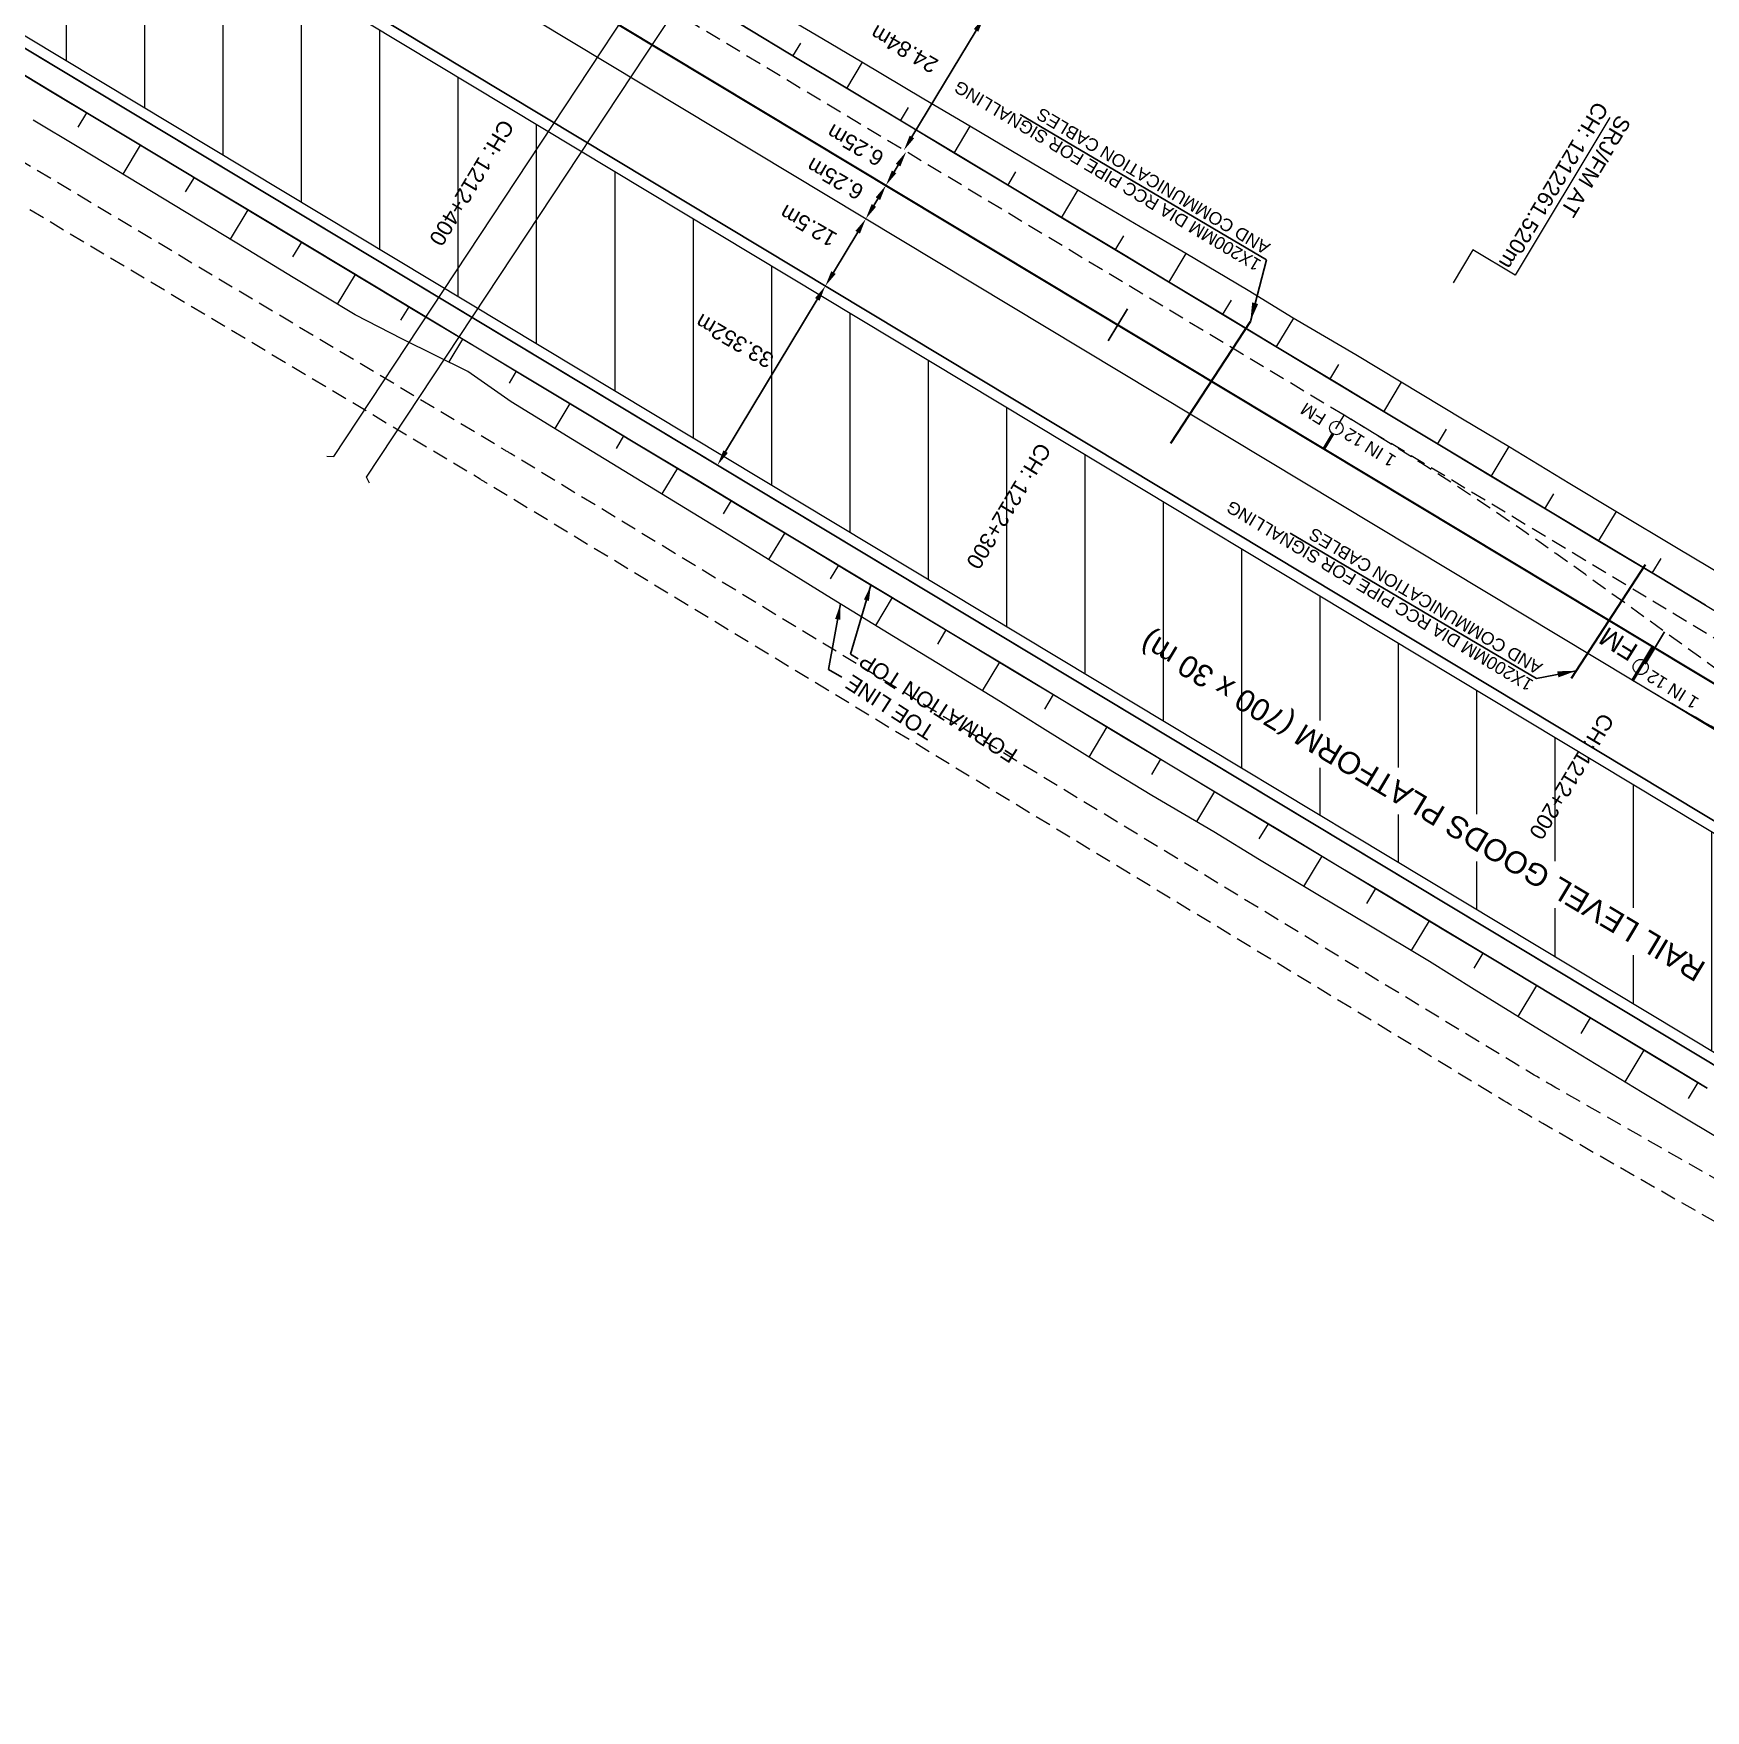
# Model space of a CAD drawing. Header units: metres. Extents: x 618805 to 628804, y 3390925 to 3396999.
# Drawn here: x 627041 to 627307.7, y 3391789.5 to 3392057 of the extents above; entities that cross this region are included whole.
import ezdxf
from ezdxf.enums import TextEntityAlignment as Align

# ---------------------------------------------------------------- set-up
doc = ezdxf.new("R2010")
doc.units = ezdxf.units.M
doc.header["$MEASUREMENT"] = 0
doc.linetypes.add('DASHED', pattern=[0.75, 0.5, -0.25])
doc.linetypes.add('HIDDEN', pattern=[0.375, 0.25, -0.125])
doc.layers.get('Defpoints').update_dxf_attribs({"lineweight": 0})
for name, color, linetype, lineweight in [('C-ALIG-LABL-DG', 1, 'Continuous', 25), ('NEW MANDI GOBINDGARH PLATFORM', 1, 'Continuous', 0), ("NEW MANDI GOBINDPUR CROSSING STN. SRJ's", 10, 'Continuous', 0), ('NEW MANDI GOBINDPUR LOOP LINES', 1, 'Continuous', 0), ('PROPOSED DFCC TOE LINE', 239, 'Continuous', 0), ('PROPOSED DFCC TOE SLOPES', 239, 'Continuous', 0), ('PROPOSED DFCC TRACK', 1, 'Continuous', 0), ('PROPOSED FORMATION LINE - PLAN', 187, 'Continuous', 0)]:
    doc.layers.add(name, color=color, linetype=linetype, lineweight=lineweight)
for name, color, linetype in [('Dimension', 10, 'Continuous'), ('PROPOSED ROADS', 10, 'DASHED'), ('Signalling cable pipes', 234, 'Continuous')]:
    doc.layers.add(name, color=color, linetype=linetype)
doc.styles.add('ARIAL', font='arial.ttf')
doc.styles.get("Standard").update_dxf_attribs({"font": 'arial.ttf'})
doc.styles.add('Style-Arial', font='arial.ttf')
doc.dimstyles.new('ISO-25', dxfattribs={"dimtxt": 2.5, "dimasz": 2.5, "dimexe": 1.25, "dimexo": 0.625, "dimtad": 1, "dimtxsty": 'Standard', "dimcen": 2.5, "dimadec": 0, "dimazin": 0, "dimtfac": 1, "dimtmove": 0, "dimatfit": 3, "dimfxl": 1, "dimarcsym": 0})
doc.dimstyles.get("Standard").update_dxf_attribs({"dimtxt": 2.5, "dimasz": 2.5, "dimexe": 0.18, "dimexo": 0.0625, "dimgap": 0.09, "dimtad": 0, "dimtih": 1, "dimtoh": 1, "dimdec": 3, "dimzin": 0, "dimdsep": 46, "dimtxsty": 'Standard', "dimcen": 0.09, "dimadec": 0, "dimazin": 0, "dimtfac": 1, "dimtdec": 3, "dimtofl": 0, "dimtmove": 0, "dimatfit": 3, "dimfxl": 1, "dimtolj": 1, "dimtzin": 0, "dimarcsym": 0})

# ---------------------------------------------------------------- blocks, each defined once
blk = doc.blocks.new('*D279')
at = {"layer": 'Defpoints', "color": 0, "transparency": 16777216}
for p in [(627173.78, 3392027.47), (627173.78, 3392027.47), (627167.33, 3392016.76)]:
    blk.add_point(p, dxfattribs=at)
at = {"layer": 'Dimension', "color": 0, "lineweight": -2, "transparency": 16777216}
blk.add_line((627168.62, 3392018.91), (627172.49, 3392025.33), dxfattribs=at)
at = {"layer": 'Dimension', "color": 0, "transparency": 16777216}
for points in [[(627172.13, 3392025.55), (627172.85, 3392025.12), (627173.78, 3392027.47)], [(627168.27, 3392019.12), (627168.98, 3392018.69), (627167.33, 3392016.76)]]:
    blk.add_solid(points, dxfattribs=at)
at = {"layer": 'Dimension', "color": 0, "lineweight": 0, "transparency": 16777216, "insert": (627164.61, 3392026.37), "char_height": 2.5, "attachment_point": 5, "rotation": 150, "style": 'Style-Arial'}
blk.add_mtext('\\A1;12.5m', dxfattribs=at)
blk = doc.blocks.new('TerminatorOpen_0.5')
at = {"color": 0, "linetype": 'ByBlock', "lineweight": -2}
for q in [(-1, 0.25), (-1, 0), (-1, -0.25)]:
    blk.add_line((0, 0), q, dxfattribs=at)
blk = doc.blocks.new('*D280')
at = {"layer": 'Defpoints', "color": 0, "transparency": 16777216}
for p in [(627177, 3392032.83), (627177, 3392032.83), (627173.78, 3392027.47)]:
    blk.add_point(p, dxfattribs=at)
at = {"layer": 'Dimension', "color": 0, "lineweight": -2, "transparency": 16777216}
blk.add_line((627175.07, 3392029.62), (627175.72, 3392030.69), dxfattribs=at)
at = {"layer": 'Dimension', "color": 0, "transparency": 16777216}
for points in [[(627175.36, 3392030.9), (627176.07, 3392030.47), (627177, 3392032.83)], [(627174.71, 3392029.83), (627175.43, 3392029.4), (627173.78, 3392027.47)]]:
    blk.add_solid(points, dxfattribs=at)
at = {"layer": 'Dimension', "color": 0, "lineweight": 0, "transparency": 16777216, "insert": (627168.88, 3392033.87), "char_height": 2.5, "attachment_point": 5, "rotation": 150, "style": 'Style-Arial'}
blk.add_mtext('\\A1;6.25m', dxfattribs=at)
blk = doc.blocks.new('*D285')
at = {"layer": 'Defpoints', "color": 0, "transparency": 16777216}
for p in [(627192.67, 3392059.69), (627192.67, 3392059.69), (627179.86, 3392038.41)]:
    blk.add_point(p, dxfattribs=at)
at = {"layer": 'Dimension', "color": 0, "lineweight": -2, "transparency": 16777216}
blk.add_line((627181.15, 3392040.55), (627191.38, 3392057.55), dxfattribs=at)
at = {"layer": 'Dimension', "color": 0, "transparency": 16777216}
for points in [[(627191.02, 3392057.76), (627191.74, 3392057.33), (627192.67, 3392059.69)], [(627180.79, 3392040.76), (627181.5, 3392040.33), (627179.86, 3392038.41)]]:
    blk.add_solid(points, dxfattribs=at)
at = {"layer": 'Dimension', "color": 0, "lineweight": 0, "transparency": 16777216, "insert": (627179.91, 3392054.56), "char_height": 2.5, "attachment_point": 5, "rotation": 150, "style": 'Style-Arial'}
blk.add_mtext('\\A1;24.84m', dxfattribs=at)
blk = doc.blocks.new('*D261')
at = {"layer": 'Defpoints', "color": 0, "transparency": 16777216}
for p in [(627167.33, 3392016.76), (627167.33, 3392016.76), (627150.13, 3391988.19)]:
    blk.add_point(p, dxfattribs=at)
at = {"layer": 'Dimension', "color": 0, "lineweight": -2, "transparency": 16777216}
blk.add_line((627151.42, 3391990.33), (627166.05, 3392014.62), dxfattribs=at)
at = {"layer": 'Dimension', "color": 0, "transparency": 16777216}
for points in [[(627165.69, 3392014.84), (627166.4, 3392014.41), (627167.33, 3392016.76)], [(627151.07, 3391990.55), (627151.78, 3391990.12), (627150.13, 3391988.19)]]:
    blk.add_solid(points, dxfattribs=at)
at = {"layer": 'Dimension', "color": 0, "lineweight": 0, "transparency": 16777216, "insert": (627152.84, 3392007.99), "char_height": 2.5, "attachment_point": 5, "rotation": 150, "style": 'Style-Arial'}
blk.add_mtext('\\A1;33.352m', dxfattribs=at)
blk = doc.blocks.new('*D327')
at = {"layer": 'Defpoints', "color": 0, "transparency": 16777216}
for p in [(627180.23, 3392038.18), (627180.23, 3392038.18), (627177, 3392032.83)]:
    blk.add_point(p, dxfattribs=at)
at = {"layer": 'Dimension', "color": 0, "lineweight": -2, "transparency": 16777216}
blk.add_line((627178.29, 3392034.97), (627178.94, 3392036.04), dxfattribs=at)
at = {"layer": 'Dimension', "color": 0, "transparency": 16777216}
for points in [[(627178.58, 3392036.26), (627179.3, 3392035.83), (627180.23, 3392038.18)], [(627177.94, 3392035.19), (627178.65, 3392034.76), (627177, 3392032.83)]]:
    blk.add_solid(points, dxfattribs=at)
at = {"layer": 'Dimension', "color": 0, "lineweight": 0, "transparency": 16777216, "insert": (627172.11, 3392039.23), "char_height": 2.5, "attachment_point": 5, "rotation": 150, "style": 'Style-Arial'}
blk.add_mtext('\\A1;6.25m', dxfattribs=at)
blk = doc.blocks.new('Tick Hor')
blk.add_lwpolyline([(-0.5, 0), (0.5, 0)])

msp = doc.modelspace()

# ---------------------------------------------------------------- hatches: boundary and pattern name
at = {"layer": 'NEW MANDI GOBINDGARH PLATFORM', "lineweight": 0}
h = msp.add_hatch(dxfattribs=at)
h.set_pattern_fill('ANSI31', color=256, scale=100, angle=45)
h.set_pattern_definition([(90, (33.765, -20.325), (-12.5, 3e-15), [])])
h.paths.add_polyline_path([(626808.277, 3392230.9452), (626792.8029, 3392205.244), (627364.0509, 3391861.3783), (627371.5758, 3391856.8479), (627377.5657, 3391853.2307), (627382.0263, 3391850.5288), (627386.4627, 3391847.8307), (627392.4803, 3391844.1525), (627407.9524, 3391869.8505), (627406.5542, 3391870.7103), (627402.0801, 3391873.4451), (627397.592, 3391876.1747), (627393.0912, 3391878.9009), (627388.5711, 3391881.6306), (627384.0524, 3391884.3538), (627379.5247, 3391887.0798)])
h.paths.add_polyline_path([(627302.813, 3391913.6305), (627237.3144, 3391952.7737), (627233.9082, 3391947.2874), (627299.4068, 3391908.1442)], flags=16)
h.paths.add_polyline_path([(627044.2814, 3392071.543), (626976.4194, 3392111.976), (626973.8974, 3392107.7527), (627041.7594, 3392067.3197)], flags=16)

# ---------------------------------------------------------------- linework, layer by layer
at = {"layer": 'NEW MANDI GOBINDGARH PLATFORM', "linetype": 'Continuous', "lineweight": 0}
msp.add_lwpolyline([(626792.8029, 3392205.244), (626808.277, 3392230.9452), (627408.003, 3391869.9371), (627392.5312, 3391844.2345), (626792.8052, 3392205.2426)], dxfattribs=at)
at = {"layer": "NEW MANDI GOBINDPUR CROSSING STN. SRJ's", "color": 5, "linetype": 'Continuous', "lineweight": 13, "flags": 128}
for points in [[(627292.4951, 3392043.6289), (627277.3934, 3392018.4749), (627270.6558, 3392022.52), (627267.497, 3392017.2585)], [(627248.7981, 3391993.9895), (627250.0849, 3391996.1328)]]:
    msp.add_lwpolyline(points, dxfattribs=at)
at = {"layer": "NEW MANDI GOBINDPUR CROSSING STN. SRJ's", "color": 5, "linetype": 'Continuous', "lineweight": 13, "const_width": 0.5, "flags": 128}
msp.add_lwpolyline([(627248.3048, 3391993.1659), (627246.8616, 3391990.7781)], dxfattribs=at)
at = {"layer": "NEW MANDI GOBINDPUR CROSSING STN. SRJ's", "linetype": 'Continuous', "lineweight": 13, "const_width": 0.5, "flags": 128}
msp.add_lwpolyline([(627296.123, 3391953.83), (627299.3463, 3391959.1847)], dxfattribs=at)
at = {"layer": "NEW MANDI GOBINDPUR CROSSING STN. SRJ's", "linetype": 'Continuous', "lineweight": 13, "flags": 128}
msp.add_lwpolyline([(627297.4098, 3391955.9734), (627296.123, 3391953.83)], dxfattribs=at)
at = {"layer": "NEW MANDI GOBINDPUR CROSSING STN. SRJ's", "color": 5, "linetype": 'Continuous', "lineweight": 13}
msp.add_circle((627248.8599, 3391994.0923), 1.08, dxfattribs=at)
at = {"layer": "NEW MANDI GOBINDPUR CROSSING STN. SRJ's", "linetype": 'Continuous', "lineweight": 13}
msp.add_circle((627297.4098, 3391955.9734), 1.2, dxfattribs=at)
at = {"layer": 'NEW MANDI GOBINDPUR LOOP LINES', "linetype": 'Continuous', "lineweight": 0, "flags": 128}
msp.add_lwpolyline([(627417.0667, 3391881.0273), (625293.8938, 3393159.082)], dxfattribs=at)
at = {"layer": 'NEW MANDI GOBINDPUR LOOP LINES', "color": 5, "linetype": 'HIDDEN', "lineweight": 0, "ltscale": 10, "flags": 128}
msp.add_lwpolyline([(627352.8953, 3391934.2456), (626469.1545, 3392466.2179)], dxfattribs=at)
at = {"layer": 'NEW MANDI GOBINDPUR LOOP LINES', "color": 1, "linetype": 'Continuous', "lineweight": 25}
for points in [[(627405.5734, 3391834.4274), (626670.0595, 3392277.1738)], [(627429.3589, 3391859.038), (626872.8903, 3392194.0071)]]:
    msp.add_lwpolyline(points, dxfattribs=at)
msp.add_lwpolyline([(626672.6298, 3392275.6266), (627405.5734, 3391834.4274, 0.0371065), (627479.003, 3391797.3421), (627497.9237, 3391789.4871)], format="xyb", dxfattribs=at)
at = {"layer": 'NEW MANDI GOBINDPUR LOOP LINES', "color": 5, "linetype": 'HIDDEN', "lineweight": 0, "ltscale": 10, "flags": 128}
msp.add_lwpolyline([(627350.6743, 3391928.2875, -0.02078913), (627312.1736, 3391953.701), (627288.5837, 3391970.7207, 0.02078909), (627250.083, 3391996.1341)], format="xyb", dxfattribs=at)
at = {"layer": 'NEW MANDI GOBINDPUR LOOP LINES', "linetype": 'Continuous', "lineweight": 0, "flags": 128}
msp.add_lwpolyline([(627403.1591, 3391896.6941, 0.02091954), (627362.424, 3391918.9555), (627336.858, 3391931.5685, -0.02091954), (627296.123, 3391953.83)], format="xyb", dxfattribs=at)
at = {"layer": 'PROPOSED DFCC TOE LINE', "lineweight": 0, "flags": 128}
for points in [[(627155.9593, 3392062.7017), (627165.8483, 3392056.8387), (627173.1633, 3392052.5017), (627183.0523, 3392046.6397), (627190.3673, 3392042.3027), (627200.3353, 3392036.3927), (627207.5883, 3392032.1307), (627217.5813, 3392026.2627), (627224.8363, 3392022.0027), (627234.8073, 3392016.1127), (627241.9673, 3392011.6817), (627251.9543, 3392005.8167), (627259.1733, 3392001.4857), (627268.9993, 3391995.5897), (627276.3213, 3391991.1927), (627286.1283, 3391985.2657), (627293.4423, 3391980.8537), (627303.3963, 3391974.8727), (627310.6063, 3391970.5887)], [(627314.8806, 3391877.7455), (627304.9776, 3391883.6775), (627297.6406, 3391888.0865), (627287.8836, 3391894.0605), (627280.5746, 3391898.5175), (627270.8416, 3391904.5285), (627263.7186, 3391908.9585), (627253.7676, 3391914.9445), (627246.4126, 3391919.2885), (627236.5936, 3391925.1945), (627229.3296, 3391929.6895), (627219.4446, 3391935.4855), (627212.2226, 3391939.8125), (627202.4036, 3391945.9565), (627195.2516, 3391950.4025), (627185.3766, 3391956.4515), (627178.2036, 3391960.8455), (627168.3266, 3391966.9055), (627161.1656, 3391971.3225), (627151.3026, 3391977.4055), (627144.0606, 3391981.8645), (627134.2506, 3391987.8585), (627126.9936, 3391992.2915), (627117.1836, 3391998.2855), (627110.3126, 3392003.1135), (627099.8626, 3392008.2925), (627092.3166, 3392012.1405), (627082.4396, 3392018.1285), (627075.2146, 3392022.5095), (627065.3376, 3392028.4975), (627058.0936, 3392032.8895), (627048.2356, 3392038.8665), (627040.9556, 3392043.1995)]]:
    msp.add_lwpolyline(points, dxfattribs=at)
at = {"layer": 'PROPOSED DFCC TOE SLOPES', "linetype": 'Continuous', "lineweight": 0, "flags": 128}
for points in [[(627162.1658, 3392053.4326), (627163.4055, 3392055.4923)], [(627162.166, 3392053.4325), (627163.4058, 3392055.4921)], [(627170.7339, 3392048.2758), (627173.2476, 3392052.4517)], [(627170.7339, 3392048.2758), (627173.2478, 3392052.4516)], [(627049.4754, 3392044.4058), (627048.0843, 3392042.0951)], [(627049.4756, 3392044.4056), (627048.0847, 3392042.0949)], [(627179.3013, 3392043.1183), (627180.5757, 3392045.2353)], [(627187.8687, 3392037.9609), (627190.452, 3392042.2525)], [(627058.043, 3392039.2481), (627055.2524, 3392034.6121)], [(627066.6104, 3392034.0908), (627065.2069, 3392031.7592)], [(627196.4362, 3392032.8038), (627197.745, 3392034.9782)], [(627205.0039, 3392027.6468), (627207.673, 3392032.081)], [(627205.0039, 3392027.6468), (627207.6729, 3392032.081)], [(627075.1779, 3392028.9335), (627072.3545, 3392024.2434)], [(627083.7456, 3392023.7766), (627082.3255, 3392021.4176)], [(627083.7458, 3392023.7764), (627082.3259, 3392021.4174)], [(627213.5711, 3392022.489), (627214.9339, 3392024.753)], [(627213.5712, 3392022.489), (627214.934, 3392024.7529)], [(627222.1391, 3392017.3323), (627224.9205, 3392021.9529)], [(627092.3133, 3392018.6193), (627089.457, 3392013.8741)], [(627100.8806, 3392013.4618), (627099.5705, 3392011.2856)], [(627230.7065, 3392012.1751), (627232.1186, 3392014.5209)], [(627239.2738, 3392007.0175), (627242.0514, 3392011.6323)], [(627239.274, 3392007.0173), (627242.052, 3392011.632)], [(627109.448, 3392008.3044), (627107.2398, 3392004.6363)], [(627118.0153, 3392003.1469), (627116.8634, 3392001.2334)], [(627118.0155, 3392003.1468), (627116.8637, 3392001.2332)], [(627247.8417, 3392001.8604), (627249.2586, 3392004.2141)], [(627256.4092, 3391996.7032), (627259.2577, 3392001.4351)], [(627256.4093, 3391996.7031), (627259.258, 3392001.4349)], [(627126.5832, 3391997.9898), (627124.1858, 3391994.007)], [(627264.9764, 3391991.5456), (627266.4043, 3391993.9178)], [(627135.1507, 3391992.8327), (627133.935, 3391990.8132)], [(627273.5437, 3391986.3885), (627276.4047, 3391991.1423)], [(627273.5442, 3391986.3882), (627276.4058, 3391991.1416)], [(627143.718, 3391987.6752), (627141.2528, 3391983.58)], [(627143.718, 3391987.6752), (627141.2528, 3391983.5801)], [(627282.1118, 3391981.2312), (627283.5379, 3391983.6003)], [(627152.2855, 3391982.5178), (627151.0299, 3391980.4321)], [(627152.2856, 3391982.5177), (627151.0301, 3391980.432)], [(627290.6793, 3391976.0741), (627293.5261, 3391980.8034)], [(627290.6793, 3391976.0741), (627293.5262, 3391980.8033)], [(627160.8531, 3391977.3605), (627158.2872, 3391973.0977)], [(627160.8532, 3391977.3605), (627158.2873, 3391973.0977)], [(627169.421, 3391972.2038), (627168.11, 3391970.0258)], [(627299.2468, 3391970.9167), (627300.6723, 3391973.2848)], [(627299.2469, 3391970.9167), (627300.6724, 3391973.2848)], [(627177.9885, 3391967.0465), (627175.3206, 3391962.6143)], [(627186.5559, 3391961.8891), (627185.2013, 3391959.6388)], [(627195.1234, 3391956.7318), (627192.3743, 3391952.1649)], [(627195.1235, 3391956.7317), (627192.3746, 3391952.1648)], [(627203.6912, 3391951.5748), (627202.2853, 3391949.2393)], [(627212.2585, 3391946.4175), (627209.3605, 3391941.6033)], [(627220.8259, 3391941.2601), (627219.3655, 3391938.834)], [(627229.3935, 3391936.103), (627226.5232, 3391931.335)], [(627229.3939, 3391936.1028), (627226.524, 3391931.3345)], [(627237.9614, 3391930.9458), (627236.5146, 3391928.5422)], [(627246.5286, 3391925.7883), (627243.6251, 3391920.9651)], [(627246.5286, 3391925.7883), (627243.6252, 3391920.965)], [(627255.0961, 3391920.6309), (627253.6593, 3391918.244)], [(627255.0961, 3391920.6309), (627253.6593, 3391918.244)], [(627263.6636, 3391915.4736), (627260.7989, 3391910.7148)], [(627272.2313, 3391910.3167), (627270.7744, 3391907.8965)], [(627272.2315, 3391910.3166), (627270.7747, 3391907.8963)], [(627280.7989, 3391905.1593), (627277.8237, 3391900.2164)], [(627289.3663, 3391900.0019), (627287.8591, 3391897.4982)], [(627297.934, 3391894.845), (627294.8821, 3391889.7754)], [(627306.5015, 3391889.6878), (627304.9706, 3391887.1447)], [(627306.5016, 3391889.6877), (627304.9708, 3391887.1446)]]:
    msp.add_lwpolyline(points, dxfattribs=at)
at = {"layer": 'PROPOSED DFCC TRACK', "color": 12, "linetype": 'Continuous', "lineweight": 30, "flags": 128}
msp.add_lwpolyline([(627424.6711, 3391883.7448), (625313.4532, 3393154.6032)], dxfattribs=at)
at = {"layer": 'PROPOSED DFCC TRACK', "linetype": 'Continuous', "lineweight": 0, "flags": 128}
for points in [[(627087.8181, 3391989.6054), (627088.8924, 3391989.5602), (627158.9234, 3392095.5491), (627158.3252, 3392097.1423)], [(627094.588, 3391985.3134), (627094.1251, 3391986.284), (627164.156, 3392092.2729), (627165.8562, 3392092.3474)]]:
    msp.add_lwpolyline(points, dxfattribs=at)
at = {"layer": 'PROPOSED FORMATION LINE - PLAN', "lineweight": 0, "flags": 128}
for points in [[(627317.5313, 3391959.9107), (627307.7303, 3391965.8097), (627300.5443, 3391970.1357), (627290.5953, 3391976.1247), (627283.2773, 3391980.5297), (627273.4603, 3391986.4387), (627266.1423, 3391990.8437), (627256.3253, 3391996.7537), (627249.1123, 3392001.0957), (627239.1903, 3392007.0677), (627231.9763, 3392011.4107), (627222.0553, 3392017.3827), (627214.8473, 3392021.7207), (627204.9193, 3392027.6977), (627197.7123, 3392032.0357), (627187.7843, 3392038.0117), (627180.4983, 3392042.3977), (627170.6493, 3392048.3267), (627163.3633, 3392052.7117), (627153.5143, 3392058.6407)], [(627307.7563, 3391965.8527), (627300.5703, 3391970.1777), (627290.6213, 3391976.1677), (627283.3033, 3391980.5717), (627273.4863, 3391986.4817), (627266.1683, 3391990.8867), (627256.3503, 3391996.7967), (627249.1373, 3392001.1387), (627239.2153, 3392007.1107), (627232.0023, 3392011.4537), (627222.0803, 3392017.4257), (627214.8733, 3392021.7637), (627204.9453, 3392027.7397), (627197.7383, 3392032.0787), (627187.8103, 3392038.0547), (627180.5243, 3392042.4407), (627170.6753, 3392048.3687), (627163.3893, 3392052.7547), (627153.5403, 3392058.6837)], [(627308.0127, 3391888.7194), (627300.6787, 3391893.1344), (627290.8777, 3391899.0334), (627283.5437, 3391903.4484), (627273.7427, 3391909.3484), (627266.5567, 3391913.6734), (627256.6077, 3391919.6624), (627249.2897, 3391924.0674), (627239.4727, 3391929.9774), (627232.1547, 3391934.3824), (627222.3377, 3391940.2914), (627215.1247, 3391944.6334), (627205.2027, 3391950.6064), (627197.9887, 3391954.9484), (627188.0677, 3391960.9204), (627180.8597, 3391965.2594), (627170.9327, 3391971.2354), (627163.7247, 3391975.5734), (627153.7967, 3391981.5494), (627146.5107, 3391985.9354), (627136.6617, 3391991.8644), (627129.3757, 3391996.2504), (627119.5267, 3392002.1784), (627112.3507, 3392006.4984), (627102.3917, 3392012.4934), (627095.1527, 3392016.8514), (627085.2567, 3392022.8084), (627078.0177, 3392027.1654), (627068.1217, 3392033.1224), (627060.8637, 3392037.4914), (627050.9867, 3392043.4374), (627043.7287, 3392047.8064), (627033.8517, 3392053.7514)], [(627308.0386, 3391888.7625), (627300.7046, 3391893.1775), (627290.9036, 3391899.0765), (627283.5696, 3391903.4915), (627273.7686, 3391909.3915), (627266.5826, 3391913.7165), (627256.6336, 3391919.7055), (627249.3156, 3391924.1105), (627239.4986, 3391930.0205), (627232.1806, 3391934.4255), (627222.3636, 3391940.3345), (627215.1506, 3391944.6765), (627205.2286, 3391950.6495), (627198.0146, 3391954.9915), (627188.0936, 3391960.9635), (627180.8856, 3391965.3025), (627170.9586, 3391971.2785), (627163.7506, 3391975.6165), (627153.8226, 3391981.5925), (627146.5366, 3391985.9785), (627136.6876, 3391991.9075), (627129.4016, 3391996.2935), (627119.5526, 3392002.2215), (627112.3766, 3392006.5415), (627102.4176, 3392012.5365), (627095.1786, 3392016.8945), (627085.2826, 3392022.8515), (627078.0436, 3392027.2085), (627068.1476, 3392033.1655), (627060.8896, 3392037.5345), (627051.0126, 3392043.4805), (627043.7546, 3392047.8495), (627033.8776, 3392053.7945)]]:
    msp.add_lwpolyline(points, dxfattribs=at)
at = {"layer": 'PROPOSED ROADS', "color": 1, "linetype": 'DASHED', "lineweight": 13, "ltscale": 5, "flags": 128}
for points in [[(627397.2638, 3391852.0988), (627397.5118, 3391851.9116, -0.06070787), (627396.2642, 3391848.1195), (627395.4264, 3391846.2136), (627392.8033, 3391842.0167), (627389.027, 3391838.7492), (627384.4153, 3391836.7208, -0.20661429), (627371.139, 3391839.0238), (627284.7512, 3391888.3459, -0.0067555), (627277.8361, 3391892.4183), (627117.0867, 3391990.0353, 0.00167512), (627115.3478, 3391991.0833), (626718.0803, 3392228.7), (626602.6727, 3392296.2279, 0.11029254), (626591.049, 3392299.9476), (626576.0977, 3392301.2971, 0.01624119), (626575.2548, 3392301.3456), (626565.2773, 3392301.5957, -0.1304043), (626554.4469, 3392304.7617), (626353.9288, 3392425.9819, -0.10489044), (626347.2657, 3392432.2237), (626331.1011, 3392455.4003, 0.10547854), (626320.7359, 3392465.0874), (625860.5394, 3392741.8323)], [(627368.0095, 3391833.9079), (627281.7766, 3391883.1352, -0.0067555), (627274.7218, 3391887.2899), (627113.9724, 3391984.9068, 0.00167512), (627112.268, 3391985.9341), (626715.0253, 3392223.5359), (626599.6425, 3392291.0493, 0.11029254), (626590.5097, 3392293.9719), (626575.5584, 3392295.3214, 0.01624119), (626575.1045, 3392295.3475), (626565.127, 3392295.5976, -0.1304043), (626551.3428, 3392299.6271), (626350.8247, 3392420.8473, -0.10489044), (626342.3445, 3392428.7913), (626326.1798, 3392451.9679, 0.10547854), (626317.6438, 3392459.9456), (625857.4473, 3392736.6904)]]:
    msp.add_lwpolyline(points, format="xyb", dxfattribs=at)
at = {"layer": 'Signalling cable pipes', "lineweight": 30}
for points in [[(627222.4653, 3391991.6785), (627235.1375, 3392011.1116)], [(627286.3583, 3391954.173), (627298.1924, 3391972.3209)]]:
    msp.add_lwpolyline(points, dxfattribs=at)

# ---------------------------------------------------------------- block references
at = {"layer": 'C-ALIG-LABL-DG', "color": 1, "linetype": 'Continuous', "lineweight": 25, "xscale": 6, "yscale": 6, "zscale": 6, "rotation": 238.9541622295999}
msp.add_blockref('Tick Hor', (627214.0035, 3392010.5669), dxfattribs=at)
at = {"layer": 'C-ALIG-LABL-DG', "color": 1, "linetype": 'Continuous', "lineweight": 20, "xscale": 6, "yscale": 6, "zscale": 6, "rotation": 238.9541622295999}
msp.add_blockref('Tick Hor', (627299.679, 3391958.9945), dxfattribs=at)

# ---------------------------------------------------------------- texts
at = {"layer": 'C-ALIG-LABL-DG', "color": 1, "lineweight": 25, "style": 'ARIAL'}
for s, p in [('CH: 1212+400', (627115.6811, 3392043.5531)), ('CH: 1212+300', (627201.3574, 3391991.9803)), ('CH: 1212+200', (627291.1699, 3391948.838))]:
    msp.add_text(s, height=2.5, rotation=238.954162, dxfattribs=at).set_placement(p)
at = {"layer": 'NEW MANDI GOBINDGARH PLATFORM', "color": 10, "linetype": 'Continuous', "lineweight": 13, "style": 'Style-Arial'}
msp.add_text('RAIL LEVEL GOODS PLATFORM (700 x 30 m)', height=3.5, rotation=149.156005, dxfattribs=at).set_placement((627218.0149, 3391960.3159), align=Align.MIDDLE_RIGHT)
at = {"layer": "NEW MANDI GOBINDPUR CROSSING STN. SRJ's", "color": 5, "linetype": 'Continuous', "lineweight": 13, "insert": (627293.0931, 3392044.6908), "char_height": 2.5, "width": 32.091494, "attachment_point": 4, "rotation": 239.020766, "line_spacing_factor": 0.648, "style": 'Style-Arial'}
msp.add_mtext('\\pxsm1;SRJ/FM AT \\PCH: 1212261.520m ', dxfattribs=at)
at = {"layer": "NEW MANDI GOBINDPUR CROSSING STN. SRJ's", "color": 5, "linetype": 'Continuous', "lineweight": 13, "char_height": 2, "attachment_point": 4, "rotation": 148, "line_spacing_factor": 0.60036, "style": 'ARIAL'}
for s, insert in [('FM', (627246.8789, 3391995.2832)), ('1 IN 12', (627258.0362, 3391988.6079))]:
    msp.add_mtext(s, dxfattribs=dict(at, insert=insert))
at = {"layer": "NEW MANDI GOBINDPUR CROSSING STN. SRJ's", "linetype": 'Continuous', "lineweight": 13, "attachment_point": 4, "rotation": 148, "line_spacing_factor": 0.60036, "style": 'Style-Arial'}
for s, insert, char_height in [('1 IN 12', (627258.0362, 3391988.6079), 2), ('FM', (627296.414, 3391958.0154), 3), ('1 IN 12', (627306.3362, 3391949.984), 2)]:
    msp.add_mtext(s, dxfattribs=dict(at, insert=insert, char_height=char_height))
at = {"layer": 'PROPOSED DFCC TOE LINE', "lineweight": 0}
msp.add_text('TOE LINE', height=2.5, rotation=147.198624, dxfattribs=at).set_placement((627171.6292, 3391954.8911), align=Align.RIGHT)
at = {"layer": 'PROPOSED FORMATION LINE - PLAN', "lineweight": 0}
msp.add_text('FORMATION TOP', height=2.5, rotation=147.198624, dxfattribs=at).set_placement((627173.7761, 3391958.3602), align=Align.RIGHT)
at = {"layer": 'Signalling cable pipes', "linetype": 'Continuous', "lineweight": 13, "style": 'Style-Arial'}
for s, p in [('1X200MM DIA RCC PIPE FOR SIGNALLING ', (627237.0312, 3392020.7323)), ('AND COMMUNICATION CABLES', (627238.4767, 3392023.3971)), ('1X200MM DIA RCC PIPE FOR SIGNALLING ', (627280.4681, 3391953.7242)), ('AND COMMUNICATION CABLES', (627281.9135, 3391956.389))]:
    msp.add_text(s, height=2, rotation=149.137675, dxfattribs=at).set_placement(p)

# ---------------------------------------------------------------- dimensions: what is measured, and where the dimension line sits
at = {"layer": 'Dimension', "color": 10, "lineweight": 0}
for base, p1, p2, picture, middle in [((627192.668, 3392059.6884), (627179.8573, 3392038.4067), (627192.668, 3392059.6884), '*D285', (627179.9073, 3392054.564)), ((627180.2277, 3392038.1837), (627177.0044, 3392032.829), (627180.2277, 3392038.1837), '*D327', (627172.1072, 3392039.2262)), ((627177.0044, 3392032.829), (627173.7811, 3392027.4743), (627177.0044, 3392032.829), '*D280', (627168.8839, 3392033.8715)), ((627173.7811, 3392027.4743), (627167.3345, 3392016.7649), (627173.7811, 3392027.4743), '*D279', (627164.6121, 3392026.3655)), ((627167.3345, 3392016.7649), (627150.134, 3391988.1905), (627167.3345, 3392016.7649), '*D261', (627152.8445, 3392007.9925))]:
    dim = msp.add_linear_dim(base=base, p1=p1, p2=p2, angle=58.953949, dimstyle='Standard', override={"dimexe": 0.125, "dimexo": 0.125, "dimgap": 0.125, "dimtad": 1, "dimtih": 0, "dimtoh": 0, "dimzin": 11, "dimpost": 'm', "dimtxsty": 'Style-Arial', "dimsah": 1, "dimadec": 4, "dimazin": 3, "dimtmove": 2, "dimldrblk": 'TerminatorOpen_0.5', "dimfrac": 2, "dimtzin": 11}, dxfattribs=at)
    dim.commit()
    dim.dimension.update_dxf_attribs({"geometry": picture, "text_midpoint": middle, "dimtype": 129, "text_rotation": 150})

# ---------------------------------------------------------------- leaders
at = {"layer": 'PROPOSED DFCC TOE LINE', "lineweight": 0}
msp.add_leader([(627169.7456, 3391966.0348), (627167.8466, 3391955.5879), (627169.9657, 3391954.3234)], dimstyle='ISO-25', override={"dimtxt": 3, "dimasz": 2.5, "dimgap": 0.625, "dimtad": 0, "dimdec": 3, "dimzin": 2, "dimtdec": 3}, dxfattribs=at)
at = {"layer": 'PROPOSED FORMATION LINE - PLAN', "lineweight": 0}
msp.add_leader([(627174.5995, 3391969.028), (627171.3482, 3391958.0201), (627172.5601, 3391957.2906)], dimstyle='ISO-25', override={"dimtxt": 3, "dimasz": 2.5, "dimgap": 0.625, "dimtad": 0, "dimdec": 3, "dimzin": 2, "dimtdec": 3}, dxfattribs=at)
at = {"layer": 'Signalling cable pipes', "lineweight": 13}
for points in [[(627235.1375, 3392011.1116), (627237.724, 3392020.9404), (627198.4077, 3392044.0984)], [(627287.1403, 3391955.3723), (627280.8054, 3391954.1416), (627241.4891, 3391977.2996)]]:
    msp.add_leader(points, dimstyle='Standard', override={"dimasz": 3, "dimgap": 0.25}, dxfattribs=at)

doc.saveas('drawing.dxf')
